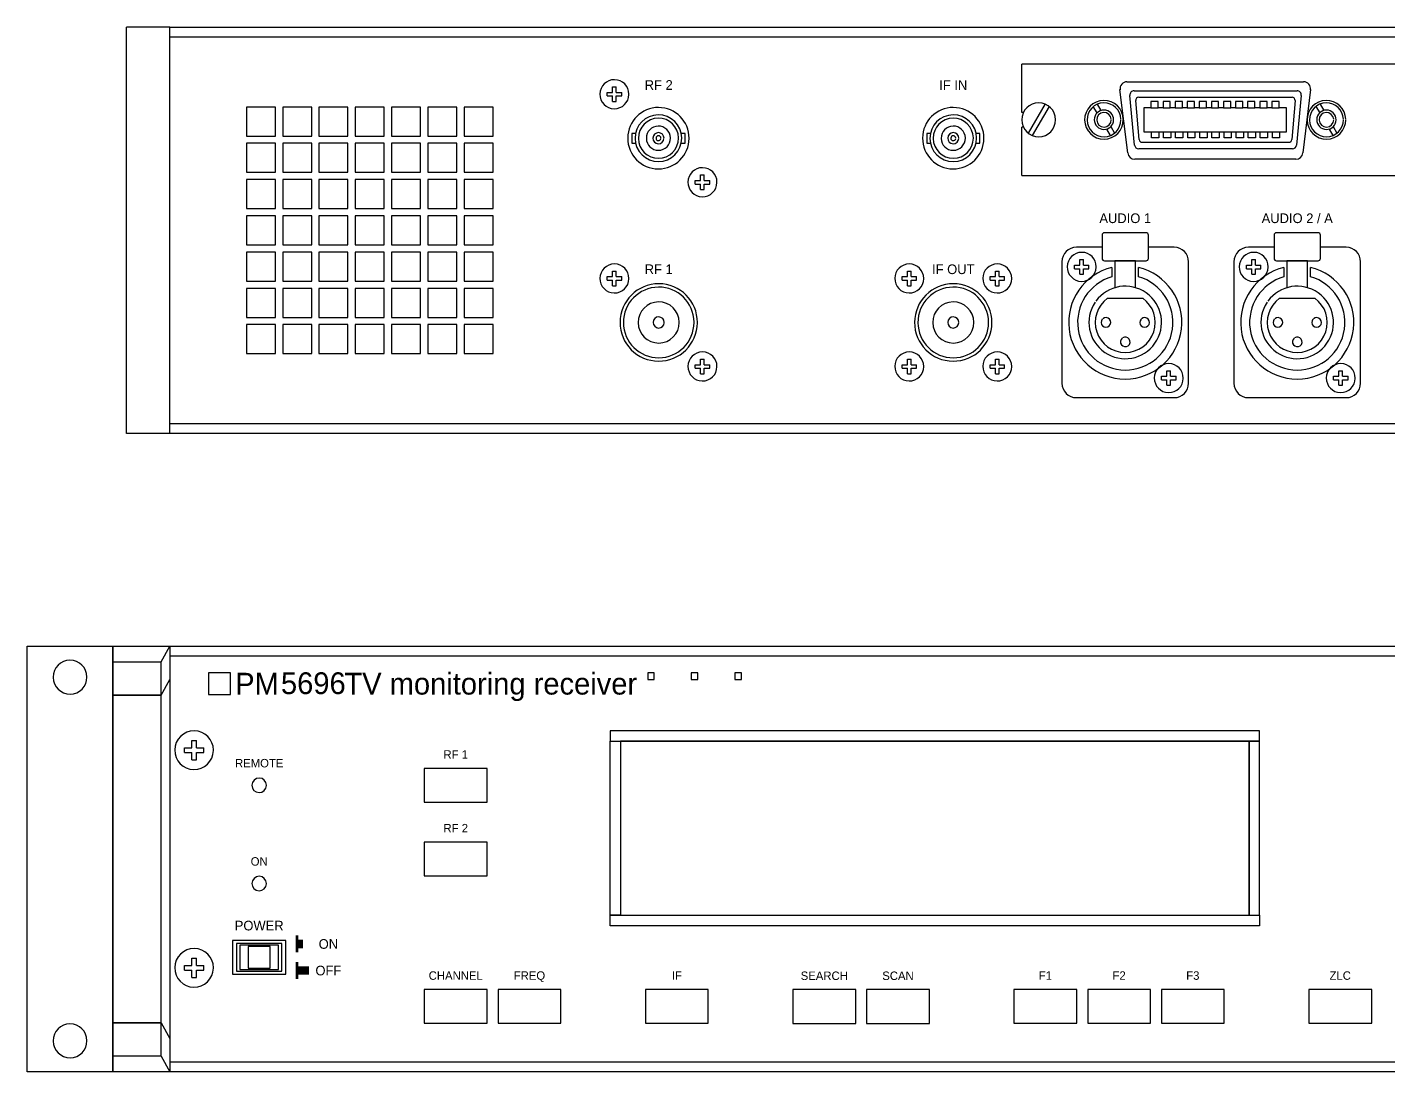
# Model space of a CAD drawing. Extents: x 10 to 492, y 18 to 234.
# Drawn here: x 10 to 291.5, y 18 to 234 of the extents above; entities that cross this region are included whole.
import ezdxf
from ezdxf.enums import TextEntityAlignment as Align

# ---------------------------------------------------------------- set-up
doc = ezdxf.new("R2010")
doc.units = 0
for name, color, linetype in [('KOMPONENT', 10, 'CONTINUOUS'), ('MAERKER', 5, 'CONTINUOUS'), ('RAMMEN', 6, 'CONTINUOUS'), ('TEKST', 7, 'CONTINUOUS')]:
    doc.layers.add(name, color=color, linetype=linetype)

# ---------------------------------------------------------------- blocks, each defined once
blk = doc.blocks.new('KNAP-ON')
at = {"layer": 'KOMPONENT', "color": 0}
for p, q in [((-5.5, 3.5), (-5.5, -3.5)), ((5.5, 3.5), (-5.5, 3.5)), ((-4.7, 2.85), (-4.7, -2.85)), ((4.7, 2.85), (-4.7, 2.85)), ((4.7, -2.85), (4.7, 2.85)), ((5.5, -3.5), (5.5, 3.5)), ((-4, 2.5), (-4, -2.5)), ((4, 2.5), (-4, 2.5)), ((-2.25, 2.25), (-2.25, -2.25)), ((2.25, 2.25), (-2.25, 2.25)), ((2.25, -2.25), (2.25, 2.25)), ((4, -2.5), (4, 2.5)), ((-4, -2.5), (4, -2.5)), ((-2.25, -2.25), (2.25, -2.25)), ((-5.5, -3.5), (5.5, -3.5)), ((-4.7, -2.85), (4.7, -2.85))]:
    blk.add_line(p, q, dxfattribs=at)
blk = doc.blocks.new('12')
at = {"layer": 'KOMPONENT', "color": 0}
for p, q in [((114, 23.84), (-1, 23.84)), ((-1, 13.84), (-1, 23.84)), ((114, 13.84), (114, 23.84)), ((20.76, 20.2), (57.28, 20.2)), ((20.92, 5.48), (19.31, 18.57)), ((22.33, 7.11), (21.37, 17.36)), ((22.23, 18.34), (55.93, 18.34)), ((56.8, 17.36), (55.84, 7.11)), ((58.72, 18.57), (57.11, 5.48)), ((101.6, 18.44), (79.1, 18.44)), ((79.1, 18.44), (79.1, 6.24)), ((101.25, 17.59), (79.45, 17.59)), ((79.45, 17.59), (79.45, 7.09)), ((101.25, 7.09), (101.25, 17.59)), ((101.6, 6.24), (101.6, 18.44)), ((14.58, 13.75), (13.79, 15.06)), ((15.44, 14.26), (14.65, 15.58)), ((23.26, 8.24), (22.56, 16.3)), ((24.25, 14.84), (24.25, 9.84)), ((25.71, 14.84), (24.25, 14.84)), ((27.21, 16.09), (25.71, 16.09)), ((25.71, 16.09), (25.71, 14.84)), ((25.71, 14.84), (27.21, 14.84)), ((27.21, 14.84), (27.21, 16.09)), ((28.21, 14.84), (27.21, 14.84)), ((28.21, 16.09), (28.21, 14.84)), ((29.71, 16.09), (28.21, 16.09)), ((28.21, 14.84), (29.71, 14.84)), ((29.71, 14.84), (29.71, 16.09)), ((30.71, 14.84), (29.71, 14.84)), ((30.71, 16.09), (30.71, 14.84)), ((32.21, 16.09), (30.71, 16.09)), ((30.71, 14.84), (32.21, 14.84)), ((32.21, 14.84), (32.21, 16.09)), ((33.21, 14.84), (32.21, 14.84)), ((33.21, 16.09), (33.21, 14.84)), ((34.71, 16.09), (33.21, 16.09)), ((33.21, 14.84), (34.71, 14.84)), ((34.71, 14.84), (34.71, 16.09)), ((35.71, 14.84), (34.71, 14.84)), ((35.71, 16.09), (35.71, 14.84)), ((37.21, 16.09), (35.71, 16.09)), ((35.71, 14.84), (37.21, 14.84)), ((37.21, 14.84), (37.21, 16.09)), ((38.21, 14.84), (37.21, 14.84)), ((38.21, 16.09), (38.21, 14.84)), ((39.71, 16.09), (38.21, 16.09)), ((38.21, 14.84), (39.71, 14.84)), ((39.71, 14.84), (39.71, 16.09)), ((40.71, 14.84), (39.71, 14.84)), ((40.71, 16.09), (40.71, 14.84)), ((42.21, 16.09), (40.71, 16.09)), ((40.71, 14.84), (42.21, 14.84)), ((42.21, 14.84), (42.21, 16.09)), ((43.21, 14.84), (42.21, 14.84)), ((43.21, 16.09), (43.21, 14.84)), ((44.71, 16.09), (43.21, 16.09)), ((43.21, 14.84), (44.71, 14.84)), ((44.71, 14.84), (44.71, 16.09)), ((45.71, 14.84), (44.71, 14.84)), ((45.71, 16.09), (45.71, 14.84)), ((47.21, 16.09), (45.71, 16.09)), ((45.71, 14.84), (47.21, 14.84)), ((47.21, 14.84), (47.21, 16.09)), ((48.21, 14.84), (47.21, 14.84)), ((48.21, 16.09), (48.21, 14.84)), ((49.71, 16.09), (48.21, 16.09)), ((48.21, 14.84), (49.71, 14.84)), ((49.71, 14.84), (49.71, 16.09)), ((50.71, 14.84), (49.71, 14.84)), ((50.71, 16.09), (50.71, 14.84)), ((52.21, 16.09), (50.71, 16.09)), ((50.71, 14.84), (52.21, 14.84)), ((52.21, 14.84), (52.21, 16.09)), ((53.75, 14.84), (52.21, 14.84)), ((53.75, 9.84), (53.75, 14.84)), ((55.51, 16.3), (54.82, 8.24)), ((59.83, 15.1), (60.6, 13.77)), ((60.7, 15.6), (61.46, 14.27)), ((100.55, 16.84), (80.15, 16.84)), ((80.15, 16.84), (80.15, 7.84)), ((82.2, 14.74), (81.2, 14.74)), ((81.2, 14.74), (81.2, 9.74)), ((82.2, 9.74), (82.2, 14.74)), ((84.7, 14.74), (83.7, 14.74)), ((83.7, 14.74), (83.7, 9.74)), ((84.7, 9.74), (84.7, 14.74)), ((87.2, 14.74), (86.2, 14.74)), ((86.2, 14.74), (86.2, 9.74)), ((87.2, 9.74), (87.2, 14.74)), ((89.7, 14.74), (88.7, 14.74)), ((88.7, 14.74), (88.7, 9.74)), ((89.7, 9.74), (89.7, 14.74)), ((92.2, 14.74), (91.2, 14.74)), ((91.2, 14.74), (91.2, 9.74)), ((92.2, 9.74), (92.2, 14.74)), ((94.7, 15.9), (93.7, 15.9)), ((93.7, 15.9), (93.7, 10.9)), ((94.7, 10.9), (94.7, 15.9)), ((97.2, 15.9), (96.2, 15.9)), ((96.2, 15.9), (96.2, 10.9)), ((97.2, 10.9), (97.2, 15.9)), ((99.7, 14.74), (98.7, 14.74)), ((98.7, 14.74), (98.7, 9.74)), ((99.7, 9.74), (99.7, 14.74)), ((100.55, 7.84), (100.55, 16.84)), ((-1, 0.84), (-1, 10.84)), ((16.54, 10.42), (17.3, 9.09)), ((17.4, 10.92), (18.17, 9.59)), ((24.25, 9.84), (25.82, 9.84)), ((25.82, 8.59), (25.82, 9.84)), ((25.82, 9.84), (27.32, 9.84)), ((27.32, 8.59), (25.82, 8.59)), ((27.32, 9.84), (27.32, 8.59)), ((27.32, 9.84), (28.32, 9.84)), ((28.32, 9.84), (29.82, 9.84)), ((28.32, 8.59), (28.32, 9.84)), ((29.82, 8.59), (28.32, 8.59)), ((29.82, 9.84), (29.82, 8.59)), ((29.82, 9.84), (30.82, 9.84)), ((30.82, 9.84), (32.32, 9.84)), ((30.82, 8.59), (30.82, 9.84)), ((32.32, 8.59), (30.82, 8.59)), ((32.32, 9.84), (32.32, 8.59)), ((32.32, 9.84), (33.32, 9.84)), ((33.32, 9.84), (34.82, 9.84)), ((33.32, 8.59), (33.32, 9.84)), ((34.82, 8.59), (33.32, 8.59)), ((34.82, 9.84), (34.82, 8.59)), ((34.82, 9.84), (35.82, 9.84)), ((35.82, 9.84), (37.32, 9.84)), ((35.82, 8.59), (35.82, 9.84)), ((37.32, 8.59), (35.82, 8.59)), ((37.32, 9.84), (37.32, 8.59)), ((37.32, 9.84), (38.32, 9.84)), ((38.32, 9.84), (39.82, 9.84)), ((38.32, 8.59), (38.32, 9.84)), ((39.82, 8.59), (38.32, 8.59)), ((39.82, 9.84), (39.82, 8.59)), ((39.82, 9.84), (40.82, 9.84)), ((40.82, 9.84), (42.32, 9.84)), ((40.82, 8.59), (40.82, 9.84)), ((42.32, 8.59), (40.82, 8.59)), ((42.32, 9.84), (42.32, 8.59)), ((42.32, 9.84), (43.32, 9.84)), ((43.32, 9.84), (44.82, 9.84)), ((43.32, 8.59), (43.32, 9.84)), ((44.82, 8.59), (43.32, 8.59)), ((44.82, 9.84), (44.82, 8.59)), ((44.82, 9.84), (45.82, 9.84)), ((45.82, 9.84), (47.32, 9.84)), ((45.82, 8.59), (45.82, 9.84)), ((47.32, 8.59), (45.82, 8.59)), ((47.32, 9.84), (47.32, 8.59)), ((47.32, 9.84), (48.32, 9.84)), ((48.32, 9.84), (49.82, 9.84)), ((48.32, 8.59), (48.32, 9.84)), ((49.82, 8.59), (48.32, 8.59)), ((49.82, 9.84), (49.82, 8.59)), ((49.82, 9.84), (50.82, 9.84)), ((50.82, 9.84), (52.32, 9.84)), ((50.82, 8.59), (50.82, 9.84)), ((52.32, 8.59), (50.82, 8.59)), ((52.32, 9.84), (52.32, 8.59)), ((52.32, 9.84), (53.75, 9.84)), ((62.54, 10.42), (63.3, 9.09)), ((63.4, 10.92), (64.17, 9.59)), ((81.2, 9.74), (82.2, 9.74)), ((83.7, 9.74), (84.7, 9.74)), ((86.2, 9.74), (87.2, 9.74)), ((88.7, 9.74), (89.7, 9.74)), ((91.2, 9.74), (92.2, 9.74)), ((93.7, 10.9), (94.7, 10.9)), ((96.2, 10.9), (97.2, 10.9)), ((98.7, 9.74), (99.7, 9.74)), ((114, 0.84), (114, 10.84)), ((54.97, 6.34), (23.2, 6.34)), ((79.1, 6.24), (101.6, 6.24)), ((79.45, 7.09), (101.25, 7.09)), ((80.15, 7.84), (100.55, 7.84)), ((55.67, 4.2), (22.36, 4.2)), ((-1, 0.84), (114, 0.84))]:
    blk.add_line(p, q, dxfattribs=at)
for points in [[(23.18, 17), (54.89, 17)], [(3.82, 15.62), (0.32, 9.56)], [(4.68, 15.12), (1.18, 9.06)], [(108.32, 15.12), (111.82, 9.06)], [(109.18, 15.62), (112.68, 9.56)], [(-0.66, 13.84), (-1, 13.84)], [(113.66, 13.84), (114, 13.84)], [(-0.66, 10.84), (-1, 10.84)], [(113.66, 10.84), (114, 10.84)], [(23.88, 7.68), (54.19, 7.68)]]:
    blk.add_lwpolyline(points, dxfattribs=at)
for centre, radius, start, end in [((20.76, 18.74), 1.45, 90, 186.9968), ((57.28, 18.74), 1.45, 353.0032, 90), ((22.23, 17.47), 0.873, 90, 186.9968), ((23.18, 16.38), 0.629, 90, 186.9968), ((54.89, 16.38), 0.629, 353.0032, 90), ((55.93, 17.47), 0.873, 353.0032, 90), ((2.5, 12.34), 3.5, 180.4609, 180), ((16, 12.34), 4, 1.4321, 0.0821), ((16, 12.34), 3.5, 1.6366, 0.106), ((16, 12.34), 2, 0, 359.0404), ((62, 12.34), 4, 1.4321, 0.0821), ((62, 12.34), 3.5, 1.6366, 0.106), ((62, 12.34), 2, 0, 359.0404), ((110.5, 12.34), 3.5, 360, 359.5391), ((16, 12.34), 1.5, 3.8141, 0.1493), ((62, 12.34), 1.5, 3.8141, 0.1493), ((23.2, 7.22), 0.873, 186.9968, 270), ((23.88, 8.31), 0.629, 186.9968, 270), ((54.19, 8.31), 0.629, 270, 353.0032), ((54.97, 7.22), 0.873, 270, 353.0032), ((22.36, 5.65), 1.45, 186.9968, 270), ((55.67, 5.65), 1.45, 270, 353.0032)]:
    blk.add_arc(centre, radius, start, end, dxfattribs=at)

msp = doc.modelspace()

# ---------------------------------------------------------------- linework, layer by layer
at = {"layer": 'KOMPONENT', "color": 0}
for p, q in [((39.5, 234), (30.5, 234)), ((55.32, 217.5), (55.32, 211.5)), ((61.32, 217.5), (55.32, 217.5)), ((61.32, 211.5), (61.32, 217.5)), ((62.82, 217.5), (62.82, 211.5)), ((68.82, 217.5), (62.82, 217.5)), ((68.82, 211.5), (68.82, 217.5)), ((70.32, 217.5), (70.32, 211.5)), ((76.32, 217.5), (70.32, 217.5)), ((76.32, 211.5), (76.32, 217.5)), ((77.82, 217.5), (77.82, 211.5)), ((83.82, 217.5), (77.82, 217.5)), ((83.82, 211.5), (83.82, 217.5)), ((85.32, 217.5), (85.32, 211.5)), ((91.32, 217.5), (85.32, 217.5)), ((91.32, 211.5), (91.32, 217.5)), ((92.82, 217.5), (92.82, 211.5)), ((98.82, 217.5), (92.82, 217.5)), ((98.82, 211.5), (98.82, 217.5)), ((100.32, 217.5), (100.32, 211.5)), ((106.32, 217.5), (100.32, 217.5)), ((106.32, 211.5), (106.32, 217.5)), ((55.32, 211.5), (61.32, 211.5)), ((62.82, 211.5), (68.82, 211.5)), ((70.32, 211.5), (76.32, 211.5)), ((77.82, 211.5), (83.82, 211.5)), ((85.32, 211.5), (91.32, 211.5)), ((92.82, 211.5), (98.82, 211.5)), ((100.32, 211.5), (106.32, 211.5)), ((55.32, 210), (55.32, 204)), ((61.32, 210), (55.32, 210)), ((61.32, 204), (61.32, 210)), ((62.82, 210), (62.82, 204)), ((68.82, 210), (62.82, 210)), ((68.82, 204), (68.82, 210)), ((70.32, 210), (70.32, 204)), ((76.32, 210), (70.32, 210)), ((76.32, 204), (76.32, 210)), ((77.82, 210), (77.82, 204)), ((83.82, 210), (77.82, 210)), ((83.82, 204), (83.82, 210)), ((85.32, 210), (85.32, 204)), ((91.32, 210), (85.32, 210)), ((91.32, 204), (91.32, 210)), ((92.82, 210), (92.82, 204)), ((98.82, 210), (92.82, 210)), ((98.82, 204), (98.82, 210)), ((100.32, 210), (100.32, 204)), ((106.32, 210), (100.32, 210)), ((106.32, 204), (106.32, 210)), ((55.32, 204), (61.32, 204)), ((62.82, 204), (68.82, 204)), ((70.32, 204), (76.32, 204)), ((77.82, 204), (83.82, 204)), ((85.32, 204), (91.32, 204)), ((92.82, 204), (98.82, 204)), ((100.32, 204), (106.32, 204)), ((55.32, 202.5), (55.32, 196.5)), ((61.32, 202.5), (55.32, 202.5)), ((61.32, 196.5), (61.32, 202.5)), ((62.82, 202.5), (62.82, 196.5)), ((68.82, 202.5), (62.82, 202.5)), ((68.82, 196.5), (68.82, 202.5)), ((70.32, 202.5), (70.32, 196.5)), ((76.32, 202.5), (70.32, 202.5)), ((76.32, 196.5), (76.32, 202.5)), ((77.82, 202.5), (77.82, 196.5)), ((83.82, 202.5), (77.82, 202.5)), ((83.82, 196.5), (83.82, 202.5)), ((85.32, 202.5), (85.32, 196.5)), ((91.32, 202.5), (85.32, 202.5)), ((91.32, 196.5), (91.32, 202.5)), ((92.82, 202.5), (92.82, 196.5)), ((98.82, 202.5), (92.82, 202.5)), ((98.82, 196.5), (98.82, 202.5)), ((100.32, 202.5), (100.32, 196.5)), ((106.32, 202.5), (100.32, 202.5)), ((106.32, 196.5), (106.32, 202.5)), ((55.32, 196.5), (61.32, 196.5)), ((55.32, 195), (55.32, 189)), ((61.32, 195), (55.32, 195)), ((61.32, 189), (61.32, 195)), ((62.82, 196.5), (68.82, 196.5)), ((62.82, 195), (62.82, 189)), ((68.82, 195), (62.82, 195)), ((68.82, 189), (68.82, 195)), ((70.32, 196.5), (76.32, 196.5)), ((70.32, 195), (70.32, 189)), ((76.32, 195), (70.32, 195)), ((76.32, 189), (76.32, 195)), ((77.82, 196.5), (83.82, 196.5)), ((77.82, 195), (77.82, 189)), ((83.82, 195), (77.82, 195)), ((83.82, 189), (83.82, 195)), ((85.32, 196.5), (91.32, 196.5)), ((85.32, 195), (85.32, 189)), ((91.32, 195), (85.32, 195)), ((91.32, 189), (91.32, 195)), ((92.82, 196.5), (98.82, 196.5)), ((92.82, 195), (92.82, 189)), ((98.82, 195), (92.82, 195)), ((98.82, 189), (98.82, 195)), ((100.32, 196.5), (106.32, 196.5)), ((100.32, 195), (100.32, 189)), ((106.32, 195), (100.32, 195)), ((106.32, 189), (106.32, 195)), ((241.33, 191.5), (232.73, 191.5)), ((276.89, 191.5), (268.29, 191.5)), ((55.32, 189), (61.32, 189)), ((62.82, 189), (68.82, 189)), ((70.32, 189), (76.32, 189)), ((77.82, 189), (83.82, 189)), ((85.32, 189), (91.32, 189)), ((92.82, 189), (98.82, 189)), ((100.32, 189), (106.32, 189)), ((232.23, 191), (232.23, 186.2)), ((241.83, 186.2), (241.83, 191)), ((267.79, 191), (267.79, 186.2)), ((277.39, 186.2), (277.39, 191)), ((55.32, 187.5), (55.32, 181.5)), ((61.32, 187.5), (55.32, 187.5)), ((61.32, 181.5), (61.32, 187.5)), ((62.82, 187.5), (62.82, 181.5)), ((68.82, 187.5), (62.82, 187.5)), ((68.82, 181.5), (68.82, 187.5)), ((70.32, 187.5), (70.32, 181.5)), ((76.32, 187.5), (70.32, 187.5)), ((76.32, 181.5), (76.32, 187.5)), ((77.82, 187.5), (77.82, 181.5)), ((83.82, 187.5), (77.82, 187.5)), ((83.82, 181.5), (83.82, 187.5)), ((85.32, 187.5), (85.32, 181.5)), ((91.32, 187.5), (85.32, 187.5)), ((91.32, 181.5), (91.32, 187.5)), ((92.82, 187.5), (92.82, 181.5)), ((98.82, 187.5), (92.82, 187.5)), ((98.82, 181.5), (98.82, 187.5)), ((100.32, 187.5), (100.32, 181.5)), ((106.32, 187.5), (100.32, 187.5)), ((106.32, 181.5), (106.32, 187.5)), ((232.23, 188.5), (226.93, 188.5)), ((247.13, 188.5), (241.83, 188.5)), ((267.79, 188.5), (262.49, 188.5)), ((282.69, 188.5), (277.39, 188.5)), ((223.93, 185.5), (223.93, 160.4)), ((232.73, 185.7), (241.33, 185.7)), ((234.88, 185.7), (234.88, 180.14)), ((239.18, 185.7), (234.88, 185.7)), ((239.18, 180.14), (239.18, 185.7)), ((250.13, 160.4), (250.13, 185.5)), ((259.49, 185.5), (259.49, 160.4)), ((268.29, 185.7), (276.89, 185.7)), ((274.74, 185.7), (270.44, 185.7)), ((270.44, 185.7), (270.44, 180.14)), ((274.74, 180.14), (274.74, 185.7)), ((285.69, 160.4), (285.69, 185.5)), ((55.32, 181.5), (61.32, 181.5)), ((62.82, 181.5), (68.82, 181.5)), ((70.32, 181.5), (76.32, 181.5)), ((77.82, 181.5), (83.82, 181.5)), ((85.32, 181.5), (91.32, 181.5)), ((92.82, 181.5), (98.82, 181.5)), ((100.32, 181.5), (106.32, 181.5)), ((55.32, 180), (55.32, 174)), ((61.32, 180), (55.32, 180)), ((61.32, 174), (61.32, 180)), ((62.82, 180), (62.82, 174)), ((68.82, 180), (62.82, 180)), ((68.82, 174), (68.82, 180)), ((70.32, 180), (70.32, 174)), ((76.32, 180), (70.32, 180)), ((76.32, 174), (76.32, 180)), ((77.82, 180), (77.82, 174)), ((83.82, 180), (77.82, 180)), ((83.82, 174), (83.82, 180)), ((85.32, 180), (85.32, 174)), ((91.32, 180), (85.32, 180)), ((91.32, 174), (91.32, 180)), ((92.82, 180), (92.82, 174)), ((98.82, 180), (92.82, 180)), ((98.82, 174), (98.82, 180)), ((100.32, 180), (100.32, 174)), ((106.32, 180), (100.32, 180)), ((106.32, 174), (106.32, 180)), ((55.32, 174), (61.32, 174)), ((61.32, 172.5), (55.32, 172.5)), ((55.32, 172.5), (55.32, 166.5)), ((61.32, 166.5), (61.32, 172.5)), ((62.82, 174), (68.82, 174)), ((62.82, 172.5), (62.82, 166.5)), ((68.82, 172.5), (62.82, 172.5)), ((68.82, 166.5), (68.82, 172.5)), ((70.32, 174), (76.32, 174)), ((70.32, 172.5), (70.32, 166.5)), ((76.32, 172.5), (70.32, 172.5)), ((76.32, 166.5), (76.32, 172.5)), ((77.82, 174), (83.82, 174)), ((77.82, 172.5), (77.82, 166.5)), ((83.82, 172.5), (77.82, 172.5)), ((83.82, 166.5), (83.82, 172.5)), ((85.32, 174), (91.32, 174)), ((85.32, 172.5), (85.32, 166.5)), ((91.32, 172.5), (85.32, 172.5)), ((91.32, 166.5), (91.32, 172.5)), ((92.82, 174), (98.82, 174)), ((92.82, 172.5), (92.82, 166.5)), ((98.82, 172.5), (92.82, 172.5)), ((98.82, 166.5), (98.82, 172.5)), ((100.32, 174), (106.32, 174)), ((100.32, 172.5), (100.32, 166.5)), ((106.32, 172.5), (100.32, 172.5)), ((106.32, 166.5), (106.32, 172.5)), ((55.32, 166.5), (61.32, 166.5)), ((62.82, 166.5), (68.82, 166.5)), ((70.32, 166.5), (76.32, 166.5)), ((77.82, 166.5), (83.82, 166.5)), ((85.32, 166.5), (91.32, 166.5)), ((92.82, 166.5), (98.82, 166.5)), ((100.32, 166.5), (106.32, 166.5)), ((226.93, 157.4), (247.13, 157.4)), ((262.49, 157.4), (282.69, 157.4)), ((39.5, 150), (30.5, 150)), ((10, 18), (10, 106)), ((10, 106), (27.7, 106)), ((27.7, 106), (39.5, 106)), ((27.7, 106), (27.7, 18)), ((39.5, 106), (39.5, 18)), ((39.5, 106), (462.5, 106)), ((27.7, 102.75), (37.7, 102.75)), ((37.7, 21.25), (37.7, 102.75)), ((39.5, 104), (462.5, 104)), ((39.5, 104), (39.5, 20)), ((262.66, 86.35), (132.66, 86.35)), ((132.66, 86.35), (132.66, 50.35)), ((262.66, 50.35), (262.66, 86.35)), ((105.1, 80.74), (92.1, 80.74)), ((92.1, 80.74), (92.1, 73.74)), ((105.1, 73.74), (105.1, 80.74)), ((92.1, 73.74), (105.1, 73.74)), ((105.1, 65.5), (92.1, 65.5)), ((92.1, 65.5), (92.1, 58.5)), ((105.1, 58.5), (105.1, 65.5)), ((92.1, 58.5), (105.1, 58.5)), ((132.66, 50.35), (262.66, 50.35)), ((63.46, 45.18), (52.46, 45.18)), ((52.46, 45.18), (52.46, 38.18)), ((63.46, 38.18), (63.46, 45.18)), ((52.46, 38.18), (63.46, 38.18)), ((105.1, 35.02), (92.1, 35.02)), ((92.1, 35.02), (92.1, 28.02)), ((105.1, 28.02), (105.1, 35.02)), ((120.34, 35.02), (107.34, 35.02)), ((107.34, 35.02), (107.34, 28.02)), ((120.34, 28.02), (120.34, 35.02)), ((150.82, 35.02), (137.82, 35.02)), ((137.82, 35.02), (137.82, 28.02)), ((150.82, 28.02), (150.82, 35.02)), ((168.3, 34.98), (168.3, 27.98)), ((181.3, 34.98), (168.3, 34.98)), ((181.3, 27.98), (181.3, 34.98)), ((196.54, 34.98), (183.54, 34.98)), ((183.54, 34.98), (183.54, 27.98)), ((196.54, 27.98), (196.54, 34.98)), ((214.02, 35.02), (214.02, 28.02)), ((227.02, 35.02), (214.02, 35.02)), ((227.02, 28.02), (227.02, 35.02)), ((229.26, 35.02), (229.26, 28.02)), ((242.26, 35.02), (229.26, 35.02)), ((242.26, 28.02), (242.26, 35.02)), ((257.5, 35.02), (244.5, 35.02)), ((244.5, 35.02), (244.5, 28.02)), ((257.5, 28.02), (257.5, 35.02)), ((287.98, 35.02), (274.98, 35.02)), ((274.98, 35.02), (274.98, 28.02)), ((287.98, 28.02), (287.98, 35.02)), ((92.1, 28.02), (105.1, 28.02)), ((107.34, 28.02), (120.34, 28.02)), ((137.82, 28.02), (150.82, 28.02)), ((168.3, 27.98), (181.3, 27.98)), ((183.54, 27.98), (196.54, 27.98)), ((214.02, 28.02), (227.02, 28.02)), ((229.26, 28.02), (242.26, 28.02)), ((244.5, 28.02), (257.5, 28.02)), ((274.98, 28.02), (287.98, 28.02)), ((37.7, 21.25), (27.7, 21.25)), ((27.7, 18), (10, 18)), ((39.5, 18), (27.7, 18)), ((462.5, 18), (39.5, 18))]:
    msp.add_line(p, q, dxfattribs=at)
for points in [[(30.5, 150), (30.5, 234)], [(39.5, 234), (462.5, 234)], [(39.5, 150), (39.5, 234)], [(39.5, 232), (462.5, 232)], [(129.91, 220.53), (131.04, 220.53)], [(129.91, 219.78), (129.91, 220.53)], [(129.91, 219.78), (131.04, 219.78)], [(131.04, 220.53), (131.04, 221.65)], [(131.04, 221.65), (131.79, 221.65)], [(131.04, 218.65), (131.04, 219.78)], [(131.79, 220.53), (131.79, 221.65)], [(131.79, 220.53), (132.91, 220.53)], [(131.79, 219.78), (132.91, 219.78)], [(131.79, 218.65), (131.79, 219.78)], [(132.91, 219.78), (132.91, 220.53)], [(131.04, 218.65), (131.79, 218.65)], [(149.24, 202.32), (149.24, 203.45)], [(149.24, 203.45), (149.99, 203.45)], [(149.99, 202.32), (149.99, 203.45)], [(148.11, 202.32), (149.24, 202.32)], [(148.11, 201.57), (148.11, 202.32)], [(148.11, 201.57), (149.24, 201.57)], [(149.24, 200.45), (149.24, 201.57)], [(149.24, 200.45), (149.99, 200.45)], [(149.99, 202.32), (151.11, 202.32)], [(149.99, 201.57), (151.11, 201.57)], [(149.99, 200.45), (149.99, 201.57)], [(151.11, 201.57), (151.11, 202.32)], [(227.66, 184.82), (227.66, 185.95)], [(227.66, 185.95), (228.41, 185.95)], [(228.41, 184.82), (228.41, 185.95)], [(263.22, 185.95), (263.97, 185.95)], [(263.22, 184.82), (263.22, 185.95)], [(263.97, 184.82), (263.97, 185.95)], [(131.04, 182.43), (131.04, 183.55)], [(131.04, 183.55), (131.79, 183.55)], [(131.79, 182.43), (131.79, 183.55)], [(192, 182.43), (192, 183.55)], [(192, 183.55), (192.75, 183.55)], [(192.75, 182.43), (192.75, 183.55)], [(210.2, 182.43), (210.2, 183.55)], [(210.2, 183.55), (210.95, 183.55)], [(210.95, 182.43), (210.95, 183.55)], [(226.53, 184.82), (227.66, 184.82)], [(226.53, 184.07), (226.53, 184.82)], [(226.53, 184.07), (227.66, 184.07)], [(227.66, 182.95), (227.66, 184.07)], [(228.41, 184.82), (229.53, 184.82)], [(228.41, 184.07), (229.53, 184.07)], [(228.41, 182.95), (228.41, 184.07)], [(229.53, 184.07), (229.53, 184.82)], [(234.28, 184.32), (234.28, 182.41)], [(239.78, 182.41), (239.78, 184.32)], [(262.09, 184.07), (262.09, 184.82)], [(262.09, 184.82), (263.22, 184.82)], [(262.09, 184.07), (263.22, 184.07)], [(263.22, 182.95), (263.22, 184.07)], [(263.97, 184.82), (265.09, 184.82)], [(263.97, 182.95), (263.97, 184.07)], [(263.97, 184.07), (265.09, 184.07)], [(265.09, 184.07), (265.09, 184.82)], [(269.84, 184.32), (269.84, 182.41)], [(275.34, 182.41), (275.34, 184.32)], [(129.91, 182.43), (131.04, 182.43)], [(129.91, 181.68), (129.91, 182.43)], [(129.91, 181.68), (131.04, 181.68)], [(131.04, 180.55), (131.04, 181.68)], [(131.04, 180.55), (131.79, 180.55)], [(131.79, 182.43), (132.91, 182.43)], [(131.79, 181.68), (132.91, 181.68)], [(131.79, 180.55), (131.79, 181.68)], [(132.91, 181.68), (132.91, 182.43)], [(190.87, 182.43), (192, 182.43)], [(190.87, 181.68), (190.87, 182.43)], [(190.87, 181.68), (192, 181.68)], [(192, 180.55), (192, 181.68)], [(192, 180.55), (192.75, 180.55)], [(192.75, 182.43), (193.87, 182.43)], [(192.75, 181.68), (193.87, 181.68)], [(192.75, 180.55), (192.75, 181.68)], [(193.87, 181.68), (193.87, 182.43)], [(209.07, 182.43), (210.2, 182.43)], [(209.07, 181.68), (209.07, 182.43)], [(209.07, 181.68), (210.2, 181.68)], [(210.2, 180.55), (210.2, 181.68)], [(210.2, 180.55), (210.95, 180.55)], [(210.95, 182.43), (212.07, 182.43)], [(210.95, 181.68), (212.07, 181.68)], [(210.95, 180.55), (210.95, 181.68)], [(212.07, 181.68), (212.07, 182.43)], [(227.66, 182.95), (228.41, 182.95)], [(263.22, 182.95), (263.97, 182.95)], [(233.36, 177.95), (240.7, 177.95)], [(268.92, 177.95), (276.26, 177.95)], [(148.11, 164.22), (149.24, 164.22)], [(148.11, 163.47), (148.11, 164.22)], [(148.11, 163.47), (149.24, 163.47)], [(149.24, 164.22), (149.24, 165.35)], [(149.24, 165.35), (149.99, 165.35)], [(149.24, 162.35), (149.24, 163.47)], [(149.99, 164.22), (149.99, 165.35)], [(149.99, 164.22), (151.11, 164.22)], [(149.99, 163.47), (151.11, 163.47)], [(149.99, 162.35), (149.99, 163.47)], [(151.11, 163.47), (151.11, 164.22)], [(190.87, 164.22), (192, 164.22)], [(190.87, 163.47), (190.87, 164.22)], [(190.87, 163.47), (192, 163.47)], [(192, 164.22), (192, 165.35)], [(192, 165.35), (192.75, 165.35)], [(192, 162.35), (192, 163.47)], [(192.75, 164.22), (192.75, 165.35)], [(192.75, 164.22), (193.87, 164.22)], [(192.75, 163.47), (193.87, 163.47)], [(192.75, 162.35), (192.75, 163.47)], [(193.87, 163.47), (193.87, 164.22)], [(209.07, 164.22), (210.2, 164.22)], [(209.07, 163.47), (209.07, 164.22)], [(209.07, 163.47), (210.2, 163.47)], [(210.2, 164.22), (210.2, 165.35)], [(210.2, 165.35), (210.95, 165.35)], [(210.2, 162.35), (210.2, 163.47)], [(210.95, 164.22), (210.95, 165.35)], [(210.95, 164.22), (212.07, 164.22)], [(210.95, 163.47), (212.07, 163.47)], [(210.95, 162.35), (210.95, 163.47)], [(212.07, 163.47), (212.07, 164.22)], [(149.24, 162.35), (149.99, 162.35)], [(192, 162.35), (192.75, 162.35)], [(210.2, 162.35), (210.95, 162.35)], [(244.53, 161.82), (245.66, 161.82)], [(244.53, 161.07), (244.53, 161.82)], [(244.53, 161.07), (245.66, 161.07)], [(245.66, 161.82), (245.66, 162.95)], [(245.66, 162.95), (246.41, 162.95)], [(245.66, 159.95), (245.66, 161.07)], [(246.41, 161.82), (246.41, 162.95)], [(246.41, 161.82), (247.53, 161.82)], [(246.41, 161.07), (247.53, 161.07)], [(246.41, 159.95), (246.41, 161.07)], [(247.53, 161.07), (247.53, 161.82)], [(280.09, 161.07), (280.09, 161.82)], [(280.09, 161.82), (281.22, 161.82)], [(280.09, 161.07), (281.22, 161.07)], [(281.22, 162.95), (281.97, 162.95)], [(281.22, 161.82), (281.22, 162.95)], [(281.22, 159.95), (281.22, 161.07)], [(281.97, 161.82), (281.97, 162.95)], [(281.97, 161.82), (283.09, 161.82)], [(281.97, 159.95), (281.97, 161.07)], [(281.97, 161.07), (283.09, 161.07)], [(283.09, 161.07), (283.09, 161.82)], [(245.66, 159.95), (246.41, 159.95)], [(281.22, 159.95), (281.97, 159.95)], [(462.5, 152), (39.5, 152)], [(462.5, 150), (39.5, 150)], [(27.7, 18), (27.7, 106)], [(37.7, 102.75), (39.5, 106)], [(37.7, 95.9), (39.5, 99.15)], [(27.7, 95.9), (37.7, 95.9)], [(42.5, 85), (44, 85)], [(42.5, 84), (42.5, 85)], [(44, 85), (44, 86.5)], [(44, 86.5), (45, 86.5)], [(45, 85), (45, 86.5)], [(45, 85), (46.5, 85)], [(46.5, 84), (46.5, 85)], [(42.5, 84), (44, 84)], [(44, 82.5), (44, 84)], [(44, 82.5), (45, 82.5)], [(45, 84), (46.5, 84)], [(45, 82.5), (45, 84)], [(42.5, 40), (44, 40)], [(42.5, 39), (42.5, 40)], [(44, 40), (44, 41.5)], [(44, 41.5), (45, 41.5)], [(45, 40), (45, 41.5)], [(45, 40), (46.5, 40)], [(46.5, 39), (46.5, 40)], [(42.5, 39), (44, 39)], [(44, 37.5), (44, 39)], [(44, 37.5), (45, 37.5)], [(45, 39), (46.5, 39)], [(45, 37.5), (45, 39)], [(37.7, 28.1), (27.7, 28.1)], [(37.7, 28.1), (39.5, 24.85)], [(37.7, 21.25), (39.5, 18)], [(462.5, 20), (39.5, 20)]]:
    msp.add_lwpolyline(points, dxfattribs=at)
at = {"layer": 'KOMPONENT', "color": 0, "linetype": 'CONTINUOUS'}
for points in [[(135.79, 212.05), (135.01, 212.05), (135.01, 210.05)], [(145.23, 210.05), (146.01, 210.05), (146.01, 212.05), (145.23, 212.05)], [(196.75, 212.05), (195.97, 212.05), (195.97, 210.05)], [(206.19, 210.05), (206.97, 210.05), (206.97, 212.05), (206.19, 212.05)], [(135.01, 210.05), (135.79, 210.05)], [(195.97, 210.05), (196.75, 210.05)]]:
    msp.add_lwpolyline(points, dxfattribs=at)
at = {"layer": 'KOMPONENT', "color": 0}
for centre, radius, start, end in [((131.41, 220.15), 3, 0, 358.8769), ((140.51, 211.05), 6.35, 360, 359.535), ((201.47, 211.05), 6.35, 360, 359.535), ((149.61, 201.95), 3, 0, 358.8769), ((232.73, 191), 0.5, 90, 180), ((241.33, 191), 0.5, 0, 90), ((268.29, 191), 0.5, 90, 180), ((276.89, 191), 0.5, 0, 90), ((226.93, 185.5), 3, 90, 180), ((228.03, 184.45), 3, 0, 358.8769), ((232.73, 186.2), 0.5, 180, 270), ((241.33, 186.2), 0.5, 270, 0), ((247.13, 185.5), 3, 0, 90), ((262.49, 185.5), 3, 90, 180), ((263.59, 184.45), 3, 0, 358.8769), ((268.29, 186.2), 0.5, 180, 270), ((276.89, 186.2), 0.5, 270, 0), ((282.69, 185.5), 3, 0, 90), ((131.41, 182.05), 3, 0, 358.8769), ((192.37, 182.05), 3, 0, 358.8769), ((210.57, 182.05), 3, 0, 358.8769), ((237.03, 172.95), 11.7, 103.5941, 76.4059), ((272.59, 172.95), 11.7, 103.5941, 76.4059), ((140.57, 172.95), 8, 360, 359.535), ((201.47, 172.95), 8, 360, 359.535), ((237.03, 172.95), 9.85, 106.2117, 73.7883), ((237.03, 172.95), 7.5, 146.0239, 144.0003), ((272.59, 172.95), 9.85, 106.2117, 73.7883), ((272.59, 172.95), 7.5, 146.0239, 144.0003), ((237.03, 172.95), 6.2, 126.2493, 53.7507), ((272.59, 172.95), 6.2, 126.2493, 53.7507), ((233.03, 172.95), 1, 137.6812, 129.8453), ((241.03, 172.95), 1, 138.0141, 130.1747), ((268.59, 172.95), 1, 137.6812, 129.8453), ((276.59, 172.95), 1, 138.0141, 130.1747), ((237.03, 168.95), 1, 128.6203, 122.6324), ((272.59, 168.95), 1, 128.6203, 122.6324), ((149.61, 163.85), 3, 0, 358.8769), ((192.37, 163.85), 3, 0, 358.8769), ((210.57, 163.85), 3, 0, 358.8769), ((246.03, 161.45), 3, 0, 358.8769), ((281.59, 161.45), 3, 0, 358.8769), ((226.93, 160.4), 3, 180, 270), ((247.13, 160.4), 3, 270, 0), ((262.49, 160.4), 3, 180, 270), ((282.69, 160.4), 3, 270, 0), ((18.85, 99.6), 3.5, 180.9022, 180), ((44.5, 84.5), 4, 0, 358.8769), ((57.96, 77.24), 1.5, 0, 358.8769), ((57.96, 56.92), 1.5, 0, 358.8769), ((44.5, 39.5), 4, 0, 358.8769), ((18.85, 24.4), 3.5, 180.9022, 180)]:
    msp.add_arc(centre, radius, start, end, dxfattribs=at)
at = {"layer": 'KOMPONENT', "color": 0, "linetype": 'CONTINUOUS'}
for centre, radius, start, end in [((140.51, 211.05), 4.83, 0.6869, 0.0324), ((140.51, 211.05), 4.15, 0.7991, 0.0369), ((201.47, 211.05), 4.83, 0.6869, 0.0324), ((201.47, 211.05), 4.15, 0.7991, 0.0369), ((140.51, 211.05), 2.5, 1.3379, 0.0632), ((140.51, 211.05), 1.15, 0.1394, 357.3277), ((140.51, 211.05), 0.5, 0.3515, 353.2876), ((201.47, 211.05), 2.5, 1.3379, 0.0632), ((201.47, 211.05), 1.15, 0.1394, 357.3277), ((201.47, 211.05), 0.5, 0.3515, 353.2876), ((140.57, 172.95), 7.3, 0.6869, 0.0324), ((201.47, 172.95), 7.3, 0.6869, 0.0324), ((140.57, 172.95), 4.25, 0.7991, 0.0369), ((201.47, 172.95), 4.25, 0.7991, 0.0369), ((140.57, 172.95), 1.15, 0.1394, 357.3277), ((201.47, 172.95), 1.15, 0.1394, 357.3277)]:
    msp.add_arc(centre, radius, start, end, dxfattribs=at)
at = {"layer": 'MAERKER', "color": 0}
for points in [[(47.5, 96), (52, 96), (52, 100.5), (47.5, 100.5)], [(138.31, 99.15), (139.66, 99.15), (139.66, 100.5), (138.31, 100.5)], [(147.31, 99.15), (148.66, 99.15), (148.66, 100.5), (147.31, 100.5)], [(156.31, 99.15), (157.66, 99.15), (157.66, 100.5), (156.31, 100.5)]]:
    msp.add_lwpolyline(points, close=True, dxfattribs=at)
at = {"layer": 'RAMMEN', "color": 0}
for points in [[(27.7, 28.1), (37.7, 28.1), (37.7, 95.9), (27.7, 95.9)], [(130.5, 86.35), (264.82, 86.35), (264.82, 88.51), (130.5, 88.51)], [(132.66, 50.35), (130.5, 50.35), (130.5, 86.35), (132.66, 86.35)], [(262.66, 50.35), (264.82, 50.35), (264.82, 86.35), (262.66, 86.35)], [(130.5, 50.35), (264.82, 50.35), (264.82, 48.19), (130.5, 48.19)]]:
    msp.add_lwpolyline(points, close=True, dxfattribs=at)
at = {"layer": 'TEKST', "color": 0}
for points, const_width in [([(65.77, 44.43), (67.02, 44.43)], 1.75), ([(65.77, 42.68), (65.77, 46.18)], 0.5), ([(65.77, 38.93), (68.27, 38.93)], 1.75), ([(65.77, 37.18), (65.77, 40.68)], 0.5)]:
    msp.add_lwpolyline(points, dxfattribs=dict(at, const_width=const_width))

# ---------------------------------------------------------------- block references
at = {"layer": 'KOMPONENT', "color": 0}
for name, p in [('12', (216.63, 202.52)), ('KNAP-ON', (57.96, 41.68))]:
    msp.add_blockref(name, p, dxfattribs=at)

# ---------------------------------------------------------------- texts
at = {"layer": 'TEKST', "color": 0}
for s, height, p in [('RF 2', 2, (140.57, 221.05)), ('IF IN', 2, (201.47, 221.05)), ('AUDIO 1', 2, (237.03, 193.5)), ('AUDIO 2 / A', 2, (272.59, 193.5)), ('RF 1', 2, (140.57, 182.95)), ('IF OUT', 2, (201.47, 182.95)), ('RF 1', 1.75, (98.6, 82.74)), ('RF 2', 1.75, (98.6, 67.5)), ('POWER', 2, (57.96, 47.23)), ('ON', 2, (72.27, 43.43)), ('OFF', 2, (72.27, 37.93)), ('CHANNEL', 1.75, (98.6, 37.02)), ('FREQ', 1.75, (113.84, 37.02)), ('IF', 1.75, (144.32, 37.02)), ('SEARCH', 1.75, (174.8, 36.98)), ('SCAN', 1.75, (190.04, 36.98)), ('F1', 1.75, (220.52, 37.02)), ('F2', 1.75, (235.76, 37.02)), ('F3', 1.75, (251, 37.02)), ('ZLC', 1.75, (281.48, 37.02))]:
    msp.add_text(s, height=height, dxfattribs=at).set_placement(p, align=Align.CENTER)
for s, p in [('PM', (53, 96)), ('5696', (62.46, 96.1)), ('TV monitoring receiver', (75.58, 96))]:
    msp.add_text(s, height=4.5, dxfattribs=at).set_placement(p)
at = {"layer": 'TEKST', "color": 0, "linetype": 'CONTINUOUS'}
for s, p in [('REMOTE', (57.96, 80.94)), ('ON', (57.96, 60.62))]:
    msp.add_text(s, height=1.75, dxfattribs=at).set_placement(p, align=Align.CENTER)

doc.saveas('drawing.dxf')
